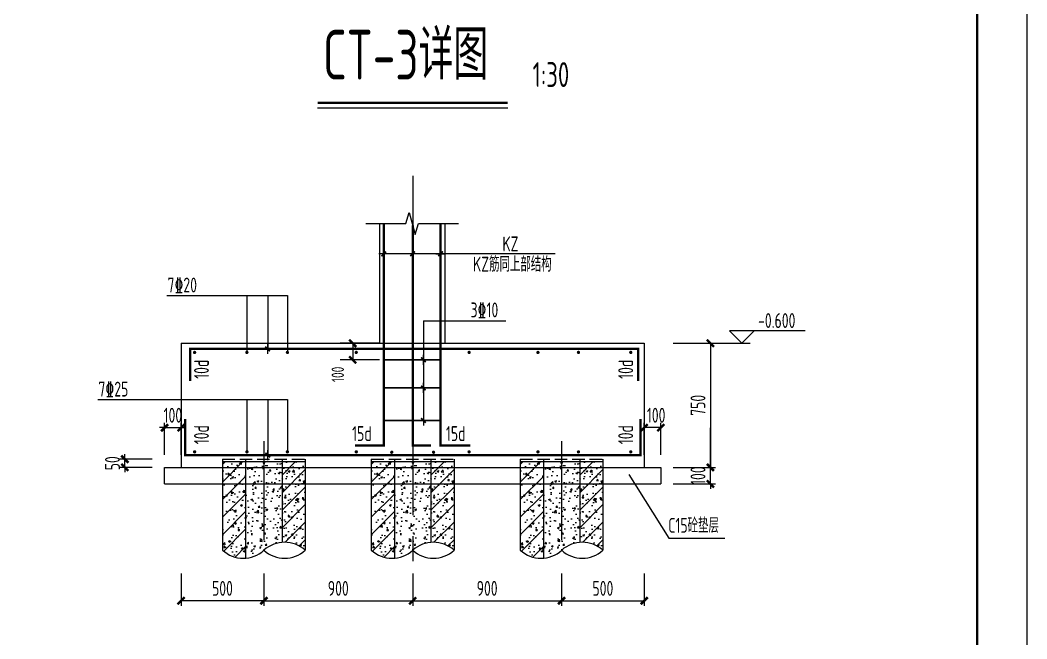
# Model space of a CAD drawing. Extents: x 9732137 to 18866768, y -962146 to 246094.
# Drawn here: x 9831068 to 9851357, y 69397 to 81863 of the extents above; entities that cross this region are included whole.
import ezdxf
from ezdxf.enums import TextEntityAlignment as Align

# ---------------------------------------------------------------- set-up
doc = ezdxf.new("R2010")
doc.units = 0
doc.header["$LTSCALE"] = 1000
doc.linetypes.add('DASH', pattern=[0.35, 0.25, -0.1])
doc.linetypes.add('DOTE', pattern=[2.42, 2, -0.2, 0.02, -0.2])
doc.layers.get('0').update_dxf_attribs({"linetype": 'CONTINUOUS'})
doc.layers.get('Defpoints').update_dxf_attribs({"linetype": 'CONTINUOUS'})
doc.layers.add('120', color=9, linetype='CONTINUOUS', lineweight=18)
for name, color, linetype in [('AXIS', 1, 'DOTE'), ('BORDER', 7, 'CONTINUOUS'), ('DIM', 3, 'CONTINUOUS'), ('HATCH', 254, 'CONTINUOUS'), ('NUM', 7, 'CONTINUOUS'), ('PUB_DIM', 3, 'CONTINUOUS'), ('THIN', 7, 'CONTINUOUS'), ('文字', 7, 'CONTINUOUS')]:
    doc.layers.add(name, color=color, linetype=linetype)
doc.styles.add('DIM_FONT', font='SIMPLEX', dxfattribs={"width": 0.7, "bigfont": 'GBCBIG'})
doc.styles.add('TSSD_Dimension', font='Tssdeng.shx', dxfattribs={"width": 0.7, "bigfont": 'hztxt.shx'})
doc.styles.add('TSSD_Norm', font='Tssdeng.shx', dxfattribs={"width": 0.7, "bigfont": 'hztxt.shx'})
doc.styles.add('TSSD_Rein', font='Tssdeng.shx', dxfattribs={"width": 0.7, "bigfont": 'hztxt.shx'})
doc.dimstyles.new('DIMN', dxfattribs={"dimtxt": 250, "dimasz": 100, "dimexe": 250, "dimexo": 300, "dimgap": 150, "dimtad": 1, "dimdec": 0, "dimzin": 0, "dimdsep": 46, "dimtxsty": 'DIM_FONT', "dimblk": 'ARCHTICK', "dimcen": 0.09, "dimclrt": 7, "dimazin": 2, "dimtfac": 1, "dimtdec": 0, "dimtix": 1, "dimtmove": 2, "dimatfit": 3, "dimldrblk": 'ARCHTICK', "dimfxl": 1, "dimtolj": 1, "dimtzin": 0, "dimarcsym": 0})
doc.dimstyles.new('TSSD_30_100', dxfattribs={"dimtxt": 300, "dimasz": 100, "dimexe": 100, "dimexo": 250, "dimgap": 100, "dimtad": 1, "dimdec": 0, "dimlfac": 0.3, "dimzin": 0, "dimdsep": 46, "dimtxsty": 'TSSD_Dimension', "dimblk": 'ARCHTICK', "dimcen": 0, "dimclrt": 7, "dimadec": 0, "dimazin": 0, "dimtfac": 1, "dimtdec": 0, "dimtix": 1, "dimtmove": 2, "dimatfit": 3, "dimfxl": 1, "dimtolj": 1, "dimtzin": 0, "dimarcsym": 0})
pattern_1 = [(50, (7784322.38, -1316769.26), (358.63009, -31.376067), [37.5, -412.5]), (355, (7784322.4, -1316769.26), (-69.375667, 376.096067), [30, -330]), (100.4514, (7784352.27, -1316771.88), (289.25469, 344.71977), [31.870095, -350.571056]), (46.1842, (7784322.4, -1316669.26), (533.620524, -82.75951), [56.25, -618.75]), (96.6356, (7784366.85, -1316676.16), (467.33135, 487.05894), [47.80514, -525.8565]), (351.1842, (7784322.4, -1316669.26), (467.33097, 487.0593), [45, -495]), (21, (7784372.38, -1316694.26), (298.453526, -201.309445), [37.5, -412.5]), (326, (7784372.4, -1316694.26), (121.657666, 362.57502), [30, -330]), (71.4514, (7784397.25, -1316711.04), (420.111314, 161.26525), [31.870095, -350.571056]), (37.5, (7784322.38, -1316769.26), (6.0799277, 166.446927), [0, -326, 0, -335, 0, -331.25]), (7.5, (7784322.38, -1316769.26), (131.534769, 197.205856), [0, -191, 0, -318.5, 0, -126.25]), (327.5, (7784210.88, -1316769.26), (266.911218, -11.277436), [0, -125, 0, -390, 0, -517.5]), (317.5, (7784160.88, -1316769.26), (291.593085, 50.052491), [0, -162.5, 0, -259, 0, -367.5]), (45, (7784322.38, -1316769.26), (-176.776695, 176.776695), [])]
pattern_2 = [(50, (7787322.38, -1316769.26), (358.63009, -31.376067), [37.5, -412.5]), (355, (7787322.4, -1316769.26), (-69.375667, 376.096067), [30, -330]), (100.4514, (7787352.27, -1316771.88), (289.25469, 344.71977), [31.870095, -350.571056]), (46.1842, (7787322.4, -1316669.26), (533.620524, -82.75951), [56.25, -618.75]), (96.6356, (7787366.85, -1316676.16), (467.33135, 487.05894), [47.80514, -525.8565]), (351.1842, (7787322.4, -1316669.26), (467.33097, 487.0593), [45, -495]), (21, (7787372.38, -1316694.26), (298.453526, -201.309445), [37.5, -412.5]), (326, (7787372.4, -1316694.26), (121.657666, 362.57502), [30, -330]), (71.4514, (7787397.25, -1316711.04), (420.111314, 161.26525), [31.870095, -350.571056]), (37.5, (7787322.38, -1316769.26), (6.0799277, 166.446927), [0, -326, 0, -335, 0, -331.25]), (7.5, (7787322.38, -1316769.26), (131.534769, 197.205856), [0, -191, 0, -318.5, 0, -126.25]), (327.5, (7787210.88, -1316769.26), (266.911218, -11.277436), [0, -125, 0, -390, 0, -517.5]), (317.5, (7787160.88, -1316769.26), (291.593085, 50.052491), [0, -162.5, 0, -259, 0, -367.5]), (45, (7787322.38, -1316769.26), (-176.776695, 176.776695), [])]
pattern_3 = [(50, (7790322.38, -1316769.26), (358.63009, -31.376067), [37.5, -412.5]), (355, (7790322.4, -1316769.26), (-69.375667, 376.096067), [30, -330]), (100.4514, (7790352.27, -1316771.88), (289.25469, 344.71977), [31.870095, -350.571056]), (46.1842, (7790322.4, -1316669.26), (533.620524, -82.75951), [56.25, -618.75]), (96.6356, (7790366.85, -1316676.16), (467.33135, 487.05894), [47.80514, -525.8565]), (351.1842, (7790322.4, -1316669.26), (467.33097, 487.0593), [45, -495]), (21, (7790372.38, -1316694.26), (298.453526, -201.309445), [37.5, -412.5]), (326, (7790372.4, -1316694.26), (121.657666, 362.57502), [30, -330]), (71.4514, (7790397.25, -1316711.04), (420.111314, 161.26525), [31.870095, -350.571056]), (37.5, (7790322.38, -1316769.26), (6.0799277, 166.446927), [0, -326, 0, -335, 0, -331.25]), (7.5, (7790322.38, -1316769.26), (131.534769, 197.205856), [0, -191, 0, -318.5, 0, -126.25]), (327.5, (7790210.88, -1316769.26), (266.911218, -11.277436), [0, -125, 0, -390, 0, -517.5]), (317.5, (7790160.88, -1316769.26), (291.593085, 50.052491), [0, -162.5, 0, -259, 0, -367.5]), (45, (7790322.38, -1316769.26), (-176.776695, 176.776695), [])]

# ---------------------------------------------------------------- blocks, each defined once
blk = doc.blocks.new('_DIMX')
blk.add_line((-150, 0), (150, 0))
at = {"const_width": 50}
blk.add_lwpolyline([(-70, -70), (70, 70)], dxfattribs=at)
blk = doc.blocks.new('_ArchTick')
at = {"color": 0, "linetype": 'ByBlock', "const_width": 0.5}
blk.add_lwpolyline([(-0.71, -0.71), (0.71, 0.71)], dxfattribs=at)
blk = doc.blocks.new('*D1081')
at = {"layer": 'Defpoints', "color": 0}
for p in [(9838612, 75352), (9837770, 75018), (9838612, 75018)]:
    blk.add_point(p, dxfattribs=at)
at = {"layer": 'PUB_DIM', "color": 0, "lineweight": -2}
for p, q in [((9838312, 75352), (9837520, 75352)), ((9837770, 75352), (9837770, 75018)), ((9838312, 75018), (9837520, 75018))]:
    blk.add_line(p, q, dxfattribs=at)
at = {"layer": 'PUB_DIM', "color": 0, "lineweight": -2, "xscale": 100, "yscale": 100, "zscale": 100}
for p, rotation in [((9837770, 75352), 90), ((9837770, 75018), 270)]:
    blk.add_blockref('_ArchTick', p, dxfattribs=dict(at, rotation=rotation))
at = {"layer": 'PUB_DIM', "color": 7, "insert": (9837470, 74725), "char_height": 250, "attachment_point": 5, "rotation": 90, "style": 'TSSD_Rein'}
blk.add_mtext('\\A1;100', dxfattribs=at)
blk = doc.blocks.new('*D1082')
at = {"layer": 'Defpoints', "color": 0}
for p in [(9833178, 73018), (9833979, 73018), (9833979, 72852)]:
    blk.add_point(p, dxfattribs=at)
at = {"layer": 'DIM', "color": 0, "lineweight": -2}
for p, q in [((9833178, 73018), (9833178, 73118)), ((9833729, 73018), (9833078, 73018)), ((9833729, 72852), (9833078, 72852)), ((9833178, 72852), (9833178, 73018)), ((9833178, 72852), (9833178, 72752))]:
    blk.add_line(p, q, dxfattribs=at)
at = {"layer": 'DIM', "color": 0, "lineweight": -2, "xscale": 100, "yscale": 100, "zscale": 100}
for p, rotation in [((9833178, 73018), 270), ((9833178, 72852), 90)]:
    blk.add_blockref('_ArchTick', p, dxfattribs=dict(at, rotation=rotation))
at = {"layer": 'DIM', "color": 7, "insert": (9832928, 72935), "char_height": 300, "attachment_point": 5, "rotation": 90, "style": 'TSSD_Dimension'}
blk.add_mtext('\\A1;50', dxfattribs=at)
blk = doc.blocks.new('*D1083')
at = {"layer": 'Defpoints', "color": 0}
for p in [(9841979, 70964), (9843645, 70964), (9843645, 70164)]:
    blk.add_point(p, dxfattribs=at)
at = {"layer": 'DIM', "color": 0, "lineweight": -2}
for p, q in [((9841979, 70714), (9841979, 70064)), ((9843645, 70714), (9843645, 70064)), ((9841979, 70164), (9843645, 70164))]:
    blk.add_line(p, q, dxfattribs=at)
at = {"layer": 'DIM', "color": 0, "lineweight": -2, "xscale": 100, "yscale": 100, "zscale": 100, "rotation": 180}
blk.add_blockref('_ArchTick', (9841979, 70164), dxfattribs=at)
at = {"layer": 'DIM', "color": 0, "lineweight": -2, "xscale": 100, "yscale": 100, "zscale": 100}
blk.add_blockref('_ArchTick', (9843645, 70164), dxfattribs=at)
at = {"layer": 'DIM', "color": 7, "insert": (9842812, 70414), "char_height": 300, "attachment_point": 5, "style": 'TSSD_Dimension'}
blk.add_mtext('\\A1;500', dxfattribs=at)
blk = doc.blocks.new('*D1084')
at = {"layer": 'Defpoints', "color": 0}
for p in [(9834312, 70964), (9835979, 70964), (9834312, 70164)]:
    blk.add_point(p, dxfattribs=at)
at = {"layer": 'DIM', "color": 0, "lineweight": -2}
for p, q in [((9834312, 70714), (9834312, 70064)), ((9835979, 70714), (9835979, 70064)), ((9835979, 70164), (9834312, 70164))]:
    blk.add_line(p, q, dxfattribs=at)
at = {"layer": 'DIM', "color": 0, "lineweight": -2, "xscale": 100, "yscale": 100, "zscale": 100, "rotation": 180}
blk.add_blockref('_ArchTick', (9834312, 70164), dxfattribs=at)
at = {"layer": 'DIM', "color": 0, "lineweight": -2, "xscale": 100, "yscale": 100, "zscale": 100}
blk.add_blockref('_ArchTick', (9835979, 70164), dxfattribs=at)
at = {"layer": 'DIM', "color": 7, "insert": (9835145, 70414), "char_height": 300, "attachment_point": 5, "style": 'TSSD_Dimension'}
blk.add_mtext('\\A1;500', dxfattribs=at)
blk = doc.blocks.new('*D1085')
at = {"layer": 'Defpoints', "color": 0}
for p in [(9843979, 72852), (9844979, 72852), (9843979, 72518)]:
    blk.add_point(p, dxfattribs=at)
at = {"layer": 'DIM', "color": 0, "lineweight": -2}
for p, q in [((9844229, 72852), (9845079, 72852)), ((9844979, 72852), (9844979, 72952)), ((9844979, 72518), (9844979, 72852)), ((9844229, 72518), (9845079, 72518)), ((9844979, 72518), (9844979, 72418))]:
    blk.add_line(p, q, dxfattribs=at)
at = {"layer": 'DIM', "color": 0, "lineweight": -2, "xscale": 100, "yscale": 100, "zscale": 100}
for p, rotation in [((9844979, 72852), 270), ((9844979, 72518), 90)]:
    blk.add_blockref('_ArchTick', p, dxfattribs=dict(at, rotation=rotation))
at = {"layer": 'DIM', "color": 7, "insert": (9844729, 72685), "char_height": 300, "attachment_point": 5, "rotation": 90, "style": 'TSSD_Dimension'}
blk.add_mtext('\\A1;100', dxfattribs=at)
blk = doc.blocks.new('*D1086')
at = {"layer": 'Defpoints', "color": 0}
for p in [(9834312, 73652), (9833979, 72852), (9834312, 72852)]:
    blk.add_point(p, dxfattribs=at)
at = {"layer": 'DIM', "color": 0, "lineweight": -2}
for p, q in [((9833979, 73652), (9833879, 73652)), ((9833979, 73102), (9833979, 73752)), ((9833979, 73652), (9834312, 73652)), ((9834312, 73102), (9834312, 73752)), ((9834312, 73652), (9834412, 73652))]:
    blk.add_line(p, q, dxfattribs=at)
at = {"layer": 'DIM', "color": 0, "lineweight": -2, "xscale": 100, "yscale": 100, "zscale": 100}
blk.add_blockref('_ArchTick', (9833979, 73652), dxfattribs=at)
at = {"layer": 'DIM', "color": 0, "lineweight": -2, "xscale": 100, "yscale": 100, "zscale": 100, "rotation": 180}
blk.add_blockref('_ArchTick', (9834312, 73652), dxfattribs=at)
at = {"layer": 'DIM', "color": 7, "insert": (9834145, 73902), "char_height": 300, "attachment_point": 5, "style": 'TSSD_Dimension'}
blk.add_mtext('\\A1;100', dxfattribs=at)
blk = doc.blocks.new('*D1087')
at = {"layer": 'Defpoints', "color": 0}
for p in [(9843645, 73652), (9843645, 72852), (9843979, 72852)]:
    blk.add_point(p, dxfattribs=at)
at = {"layer": 'DIM', "color": 0, "lineweight": -2}
for p, q in [((9843645, 73102), (9843645, 73752)), ((9843979, 73652), (9843645, 73652)), ((9843979, 73102), (9843979, 73752))]:
    blk.add_line(p, q, dxfattribs=at)
at = {"layer": 'DIM', "color": 0, "lineweight": -2, "xscale": 100, "yscale": 100, "zscale": 100, "rotation": 180}
blk.add_blockref('_ArchTick', (9843645, 73652), dxfattribs=at)
at = {"layer": 'DIM', "color": 0, "lineweight": -2, "xscale": 100, "yscale": 100, "zscale": 100}
blk.add_blockref('_ArchTick', (9843979, 73652), dxfattribs=at)
at = {"layer": 'DIM', "color": 7, "insert": (9843885, 73902), "char_height": 300, "attachment_point": 5, "style": 'TSSD_Dimension'}
blk.add_mtext('\\A1;100', dxfattribs=at)
blk = doc.blocks.new('*D1088')
at = {"layer": 'Defpoints', "color": 0}
for p in [(9835979, 70964), (9838979, 70964), (9838979, 70164)]:
    blk.add_point(p, dxfattribs=at)
at = {"layer": 'DIM', "color": 0, "lineweight": -2}
for p, q in [((9835979, 70714), (9835979, 70064)), ((9838979, 70714), (9838979, 70064)), ((9835979, 70164), (9838979, 70164))]:
    blk.add_line(p, q, dxfattribs=at)
at = {"layer": 'DIM', "color": 0, "lineweight": -2, "xscale": 100, "yscale": 100, "zscale": 100, "rotation": 180}
blk.add_blockref('_ArchTick', (9835979, 70164), dxfattribs=at)
at = {"layer": 'DIM', "color": 0, "lineweight": -2, "xscale": 100, "yscale": 100, "zscale": 100}
blk.add_blockref('_ArchTick', (9838979, 70164), dxfattribs=at)
at = {"layer": 'DIM', "color": 7, "insert": (9837479, 70414), "char_height": 300, "attachment_point": 5, "style": 'TSSD_Dimension'}
blk.add_mtext('\\A1;900', dxfattribs=at)
blk = doc.blocks.new('*D1089')
at = {"layer": 'Defpoints', "color": 0}
for p in [(9838979, 70964), (9841979, 70964), (9841979, 70164)]:
    blk.add_point(p, dxfattribs=at)
at = {"layer": 'DIM', "color": 0, "lineweight": -2}
for p, q in [((9838979, 70714), (9838979, 70064)), ((9841979, 70714), (9841979, 70064)), ((9838979, 70164), (9841979, 70164))]:
    blk.add_line(p, q, dxfattribs=at)
at = {"layer": 'DIM', "color": 0, "lineweight": -2, "xscale": 100, "yscale": 100, "zscale": 100, "rotation": 180}
blk.add_blockref('_ArchTick', (9838979, 70164), dxfattribs=at)
at = {"layer": 'DIM', "color": 0, "lineweight": -2, "xscale": 100, "yscale": 100, "zscale": 100}
blk.add_blockref('_ArchTick', (9841979, 70164), dxfattribs=at)
at = {"layer": 'DIM', "color": 7, "insert": (9840479, 70414), "char_height": 300, "attachment_point": 5, "style": 'TSSD_Dimension'}
blk.add_mtext('\\A1;900', dxfattribs=at)
blk = doc.blocks.new('*D1090')
at = {"layer": 'Defpoints', "color": 0}
for p in [(9843979, 75352), (9843979, 72852), (9844979, 72852)]:
    blk.add_point(p, dxfattribs=at)
at = {"layer": 'DIM', "color": 0, "lineweight": -2}
for p, q in [((9844229, 75352), (9845079, 75352)), ((9844979, 75352), (9844979, 72852)), ((9844229, 72852), (9845079, 72852))]:
    blk.add_line(p, q, dxfattribs=at)
at = {"layer": 'DIM', "color": 0, "lineweight": -2, "xscale": 100, "yscale": 100, "zscale": 100}
for p, rotation in [((9844979, 75352), 90), ((9844979, 72852), 270)]:
    blk.add_blockref('_ArchTick', p, dxfattribs=dict(at, rotation=rotation))
at = {"layer": 'DIM', "color": 7, "insert": (9844729, 74102), "char_height": 300, "attachment_point": 5, "rotation": 90, "style": 'TSSD_Dimension'}
blk.add_mtext('\\A1;750', dxfattribs=at)

msp = doc.modelspace()

# ---------------------------------------------------------------- hatches: boundary and pattern name
h = msp.add_hatch()
h.set_pattern_fill('AR-CONC', color=256, scale=2, style=0)
h.set_pattern_definition([(50, (9684072.65, 154503.53), (364.36934, -31.87817), [38.1, -419.1]), (355, (9684072.65, 154503.53), (-70.48565, 382.1133), [30.48, -335.28]), (100.451, (9684103, 154500.87), (293.885, 350.2334), [32.38, -356.18]), (46.1842, (9684072.65, 154605.13), (542.1581, -84.0847), [57.15, -628.65]), (96.6356, (9684117.83, 154598.1), (474.8085, 494.8511), [48.57, -534.27]), (351.184, (9684072.65, 154605.13), (474.8092, 494.8502), [45.72, -502.92]), (21, (9684123.45, 154579.73), (303.22976, -204.53104), [38.1, -419.1]), (326, (9684123.45, 154579.73), (123.60406, 368.3759), [30.48, -335.28]), (71.4514, (9684148.72, 154562.7), (426.833, 163.8457), [32.38, -356.18]), (37.5, (9684072.65, 154503.53), (6.17721, 169.11008), [0, -331.216, 0, -340.36, 0, -336.55]), (7.5, (9684072.65, 154503.53), (133.63933, 200.36115), [0, -194.056, 0, -323.596, 0, -128.27]), (327.5, (9683959.37, 154503.53), (271.18119, -11.45749), [0, -127, 0, -396.24, 0, -525.78]), (317.5, (9683908.57, 154503.53), (296.25836, 50.85298), [0, -165.1, 0, -263.144, 0, -373.38])])
h.paths.add_polyline_path([(9836345.4, 72351.6), (9835612.1, 72351.6), (9835612.1, 71022.5, 0.2532843), (9835981.7, 71183.6, -0.2455893), (9836345.4, 71340.4)])
h.paths.add_polyline_path([(9836345.4, 72685), (9835612.1, 72685), (9835612.1, 72351.6), (9836345.4, 72351.6)])
h.paths.add_polyline_path([(9836345.4, 72968.3), (9835612.1, 72968.3), (9835612.1, 72685), (9836345.4, 72685)])
h = msp.add_hatch()
h.set_pattern_fill('AR-CONC', color=256, scale=2, style=0)
h.set_pattern_definition([(50, (9687072.65, 154503.53), (364.36934, -31.87817), [38.1, -419.1]), (355, (9687072.65, 154503.53), (-70.48565, 382.1133), [30.48, -335.28]), (100.451, (9687103, 154500.87), (293.885, 350.2334), [32.38, -356.18]), (46.1842, (9687072.65, 154605.13), (542.1581, -84.0847), [57.15, -628.65]), (96.6356, (9687117.83, 154598.1), (474.8085, 494.8511), [48.57, -534.27]), (351.184, (9687072.65, 154605.13), (474.8092, 494.8502), [45.72, -502.92]), (21, (9687123.45, 154579.73), (303.22976, -204.53104), [38.1, -419.1]), (326, (9687123.45, 154579.73), (123.60406, 368.3759), [30.48, -335.28]), (71.4514, (9687148.72, 154562.7), (426.833, 163.8457), [32.38, -356.18]), (37.5, (9687072.65, 154503.53), (6.17721, 169.11008), [0, -331.216, 0, -340.36, 0, -336.55]), (7.5, (9687072.65, 154503.53), (133.63933, 200.36115), [0, -194.056, 0, -323.596, 0, -128.27]), (327.5, (9686959.37, 154503.53), (271.18119, -11.45749), [0, -127, 0, -396.24, 0, -525.78]), (317.5, (9686908.57, 154503.53), (296.25836, 50.85298), [0, -165.1, 0, -263.144, 0, -373.38])])
h.paths.add_polyline_path([(9839345.4, 72351.6), (9838612.1, 72351.6), (9838612.1, 71022.5, 0.2532843), (9838981.7, 71183.6, -0.2455893), (9839345.4, 71340.4)])
h.paths.add_polyline_path([(9839345.4, 72685), (9838612.1, 72685), (9838612.1, 72351.6), (9839345.4, 72351.6)])
h.paths.add_polyline_path([(9839345.4, 72968.3), (9838612.1, 72968.3), (9838612.1, 72685), (9839345.4, 72685)])
h = msp.add_hatch()
h.set_pattern_fill('AR-CONC', color=256, scale=2, style=0)
h.set_pattern_definition([(50, (9690072.65, 154503.53), (364.36934, -31.87817), [38.1, -419.1]), (355, (9690072.65, 154503.53), (-70.48565, 382.1133), [30.48, -335.28]), (100.451, (9690103, 154500.87), (293.885, 350.2334), [32.38, -356.18]), (46.1842, (9690072.65, 154605.13), (542.1581, -84.0847), [57.15, -628.65]), (96.6356, (9690117.83, 154598.1), (474.8085, 494.8511), [48.57, -534.27]), (351.184, (9690072.65, 154605.13), (474.8092, 494.8502), [45.72, -502.92]), (21, (9690123.45, 154579.73), (303.22976, -204.53104), [38.1, -419.1]), (326, (9690123.45, 154579.73), (123.60406, 368.3759), [30.48, -335.28]), (71.4514, (9690148.72, 154562.7), (426.833, 163.8457), [32.38, -356.18]), (37.5, (9690072.65, 154503.53), (6.17721, 169.11008), [0, -331.216, 0, -340.36, 0, -336.55]), (7.5, (9690072.65, 154503.53), (133.63933, 200.36115), [0, -194.056, 0, -323.596, 0, -128.27]), (327.5, (9689959.37, 154503.53), (271.18119, -11.45749), [0, -127, 0, -396.24, 0, -525.78]), (317.5, (9689908.57, 154503.53), (296.25836, 50.85298), [0, -165.1, 0, -263.144, 0, -373.38])])
h.paths.add_polyline_path([(9842345.4, 72351.6), (9841612.1, 72351.6), (9841612.1, 71022.5, 0.2532843), (9841981.7, 71183.6, -0.2455893), (9842345.4, 71340.4)])
h.paths.add_polyline_path([(9842345.4, 72685), (9841612.1, 72685), (9841612.1, 72351.6), (9842345.4, 72351.6)])
h.paths.add_polyline_path([(9842345.4, 72968.3), (9841612.1, 72968.3), (9841612.1, 72685), (9842345.4, 72685)])
at = {"layer": 'HATCH'}
h = msp.add_hatch(dxfattribs=at)
h.set_pattern_fill('ARMORED', color=256, scale=50, style=0)
h.set_pattern_definition(pattern_1)
h.paths.add_polyline_path([(9835612.1, 72968.3), (9835145.4, 72968.3), (9835145.4, 71186.6, 0.2100545), (9835612.1, 71022.7)])
h = msp.add_hatch(dxfattribs=at)
h.set_pattern_fill('ARMORED', color=256, scale=50, style=0)
h.set_pattern_definition(pattern_1)
h.paths.add_polyline_path([(9836812.1, 72968.3), (9836345.4, 72968.3), (9836345.4, 71339.5, -0.2052476), (9836812.1, 71183.6)])
h = msp.add_hatch(dxfattribs=at)
h.set_pattern_fill('ARMORED', color=256, scale=50, style=0)
h.set_pattern_definition(pattern_2)
h.paths.add_polyline_path([(9838612.1, 72968.3), (9838145.4, 72968.3), (9838145.4, 71186.6, 0.2100545), (9838612.1, 71022.7)])
h = msp.add_hatch(dxfattribs=at)
h.set_pattern_fill('ARMORED', color=256, scale=50, style=0)
h.set_pattern_definition(pattern_2)
h.paths.add_polyline_path([(9839812.1, 72968.3), (9839345.4, 72968.3), (9839345.4, 71339.5, -0.2052476), (9839812.1, 71183.6)])
h = msp.add_hatch(dxfattribs=at)
h.set_pattern_fill('ARMORED', color=256, scale=50, style=0)
h.set_pattern_definition(pattern_3)
h.paths.add_polyline_path([(9841612.1, 72968.3), (9841145.4, 72968.3), (9841145.4, 71186.6, 0.2100545), (9841612.1, 71022.7)])
h = msp.add_hatch(dxfattribs=at)
h.set_pattern_fill('ARMORED', color=256, scale=50, style=0)
h.set_pattern_definition(pattern_3)
h.paths.add_polyline_path([(9842812.1, 72968.3), (9842345.4, 72968.3), (9842345.4, 71339.5, -0.2052476), (9842812.1, 71183.6)])

# ---------------------------------------------------------------- linework, layer by layer
for p, q in [((9838312.1, 77765.5), (9838312.1, 75351.6)), ((9839625.4, 77765.5), (9839625.4, 75351.6)), ((9834025.2, 76312.4), (9836454.8, 76312.4)), ((9835637.4, 76312.4), (9835637.4, 75167.5)), ((9836056.5, 76312.4), (9836056.5, 75238.9)), ((9836454.8, 76312.4), (9836454.8, 75167.5)), ((9839194.7, 75805.7), (9840855.8, 75805.7)), ((9834312.1, 75351.6), (9843645.4, 75351.6)), ((9834312.1, 75351.6), (9834312.1, 72851.6)), ((9843645.4, 75351.6), (9843645.4, 72851.6)), ((9832633.3, 74216), (9836454.8, 74216)), ((9835637.4, 74216), (9835637.4, 73164.5)), ((9836056.5, 74216), (9836056.5, 73098)), ((9836454.8, 74216), (9836454.8, 73164.5)), ((9833978.7, 72518.3), (9833978.7, 72851.6)), ((9833978.7, 72851.6), (9843978.7, 72851.6)), ((9835145.4, 73018.3), (9835145.4, 71186.6)), ((9835145.4, 72968.3), (9836812.1, 72968.3)), ((9835612.1, 73018.3), (9835612.1, 71022.3)), ((9836345.4, 73018.3), (9836345.4, 71340.4)), ((9836812.1, 73018.3), (9836812.1, 71183.6)), ((9838145.4, 73018.3), (9838145.4, 71186.6)), ((9838145.4, 72968.3), (9839812.1, 72968.3)), ((9838612.1, 73018.3), (9838612.1, 71022.3)), ((9839345.4, 73018.3), (9839345.4, 71340.4)), ((9839812.1, 73018.3), (9839812.1, 71183.6)), ((9841145.4, 73018.3), (9841145.4, 71186.6)), ((9841145.4, 72968.3), (9842812.1, 72968.3)), ((9841612.1, 73018.3), (9841612.1, 71022.3)), ((9842345.4, 73018.3), (9842345.4, 71340.4)), ((9842812.1, 73018.3), (9842812.1, 71183.6)), ((9843978.7, 72851.6), (9843978.7, 72518.3)), ((9843333.6, 72706.7), (9844142, 71423.7)), ((9833978.7, 72518.3), (9843978.7, 72518.3))]:
    msp.add_line(p, q)
at = {"color": 0, "linetype": 'ByBlock'}
for p, q in [((9841852.5, 77154.6), (9838396.1, 77154.6)), ((9839194.7, 75805.7), (9839194.7, 73695.3))]:
    msp.add_line(p, q, dxfattribs=at)
at = {"linetype": 'DASH'}
for p, q in [((9835145.4, 73018.3), (9836812.1, 73018.3)), ((9838145.4, 73018.3), (9839812.1, 73018.3)), ((9841145.4, 73018.3), (9842812.1, 73018.3))]:
    msp.add_line(p, q, dxfattribs=at)
at = {"color": 1}
for points, const_width in [([(9837818, 73293.2), (9838395.4, 73293.2), (9838395.4, 77765.5)], 46.7), ([(9838978.7, 77728.9), (9838978.7, 73293.2), (9839344.7, 73293.2)], 46.7), ([(9840139.4, 73293.2), (9839542.1, 73293.2), (9839542.1, 77765.5)], 46.7), ([(9834493.4, 74589), (9834493.4, 75238.9), (9843523.2, 75238.9), (9843523.2, 74589)], 46.7), ([(9838395.4, 75018.3), (9839532.7, 75018.3)], 33.3), ([(9838395.4, 74452.7), (9839532.7, 74452.7)], 33.3), ([(9834396.3, 73825.6), (9834396.3, 73098), (9843571.1, 73098), (9843571.1, 73825.6)], 46.7), ([(9838395.4, 73795.3), (9839532.7, 73795.3)], 33.3)]:
    msp.add_lwpolyline(points, dxfattribs=dict(at, const_width=const_width))
at = {"color": 1, "const_width": 33.3}
for points in [[(9834599.7, 75167.5, -1), (9834566.4, 75167.5, -1)], [(9835654.1, 75167.5, -1), (9835620.8, 75167.5, -1)], [(9836471.4, 75167.5, -1), (9836438.1, 75167.5, -1)], [(9837857.7, 75167.5, -1), (9837824.3, 75167.5, -1)], [(9840099.8, 75167.5, 1), (9840133.1, 75167.5, 1)], [(9841486.1, 75167.5, 1), (9841519.4, 75167.5, 1)], [(9842303.4, 75167.5, 1), (9842336.7, 75167.5, 1)], [(9843357.8, 75167.5, 1), (9843391.1, 75167.5, 1)], [(9834599.7, 73164.5, -1), (9834566.4, 73164.5, -1)], [(9835654.1, 73164.5, -1), (9835620.8, 73164.5, -1)], [(9836471.4, 73164.5, -1), (9836438.1, 73164.5, -1)], [(9837857.7, 73164.5, -1), (9837824.3, 73164.5, -1)], [(9838541, 73157.3, 1), (9838574.3, 73157.3, 1)], [(9839382.4, 73157.3, 1), (9839415.7, 73157.3, 1)], [(9840099.8, 73164.5, 1), (9840133.1, 73164.5, 1)], [(9841486.1, 73164.5, 1), (9841519.4, 73164.5, 1)], [(9842303.4, 73164.5, 1), (9842336.7, 73164.5, 1)], [(9843357.8, 73164.5, 1), (9843391.1, 73164.5, 1)]]:
    msp.add_lwpolyline(points, format="xyb", close=True, dxfattribs=at)
for centre, radius, start, end in [((9836396.9, 70717.1), 624.5, 48.3321, 131.6679), ((9839396.9, 70717.1), 624.5, 48.3321, 131.6679), ((9842396.9, 70717.1), 624.5, 48.3321, 131.6679), ((9835565.1, 71635.6), 614.6, 226.92845, 312.66509), ((9836396.9, 71632.2), 611.2, 227.21128, 312.78872), ((9838565.1, 71635.6), 614.6, 226.92845, 312.66509), ((9839396.9, 71632.2), 611.2, 227.21128, 312.78872), ((9841565.1, 71635.6), 614.6, 226.92845, 312.66509), ((9842396.9, 71632.2), 611.2, 227.21128, 312.78872)]:
    msp.add_arc(centre, radius, start, end)
at = {"layer": '120'}
msp.add_line((9844142, 71423.7), (9845270.9, 71423.7), dxfattribs=at)
at = {"layer": 'AXIS', "color": 1, "linetype": 'DOTE'}
for p, q in [((9838978.7, 78728.9), (9838978.7, 70964)), ((9835978.7, 73382.3), (9835978.7, 70964)), ((9841978.7, 73382.3), (9841978.7, 70964))]:
    msp.add_line(p, q, dxfattribs=at)
at = {"layer": 'BORDER'}
msp.add_lwpolyline([(9777056.8, 55293.7), (9777056.8, 97293.7), (9851356.8, 97293.7), (9851356.8, 55293.7)], close=True, dxfattribs=at)
at = {"layer": 'BORDER', "const_width": 50}
msp.add_lwpolyline([(9779556.8, 56293.7), (9779556.8, 96293.7), (9850356.8, 96293.7), (9850356.8, 56293.7)], close=True, dxfattribs=at)
at = {"layer": 'Defpoints', "color": 0, "linetype": 'ByBlock'}
for p in [(9838395.4, 77154.6), (9838978.1, 77154.6), (9839194.7, 74452.7)]:
    msp.add_point(p, dxfattribs=at)
at = {"layer": 'DIM'}
msp.add_line((9844978.8, 72852.6), (9844978.8, 73647.4), dxfattribs=at)
at = {"layer": 'NUM', "const_width": 50}
msp.add_lwpolyline([(9837062.4, 80197.5), (9840895, 80197.5)], dxfattribs=at)
at = {"layer": 'NUM'}
msp.add_lwpolyline([(9837062.4, 80097.5), (9840895, 80097.5)], dxfattribs=at)
at = {"layer": 'PUB_DIM'}
for p, q in [((9846886.4, 75601.6), (9845361.6, 75601.6)), ((9845361.6, 75601.6), (9845611.6, 75351.6)), ((9845611.6, 75351.6), (9845861.6, 75601.6)), ((9844278.7, 75351.6), (9845228.8, 75351.6)), ((9844978.8, 75351.6), (9845780.3, 75351.6))]:
    msp.add_line(p, q, dxfattribs=at)
at = {"layer": 'THIN'}
msp.add_lwpolyline([(9838032.1, 77765.5), (9838838.7, 77765.5), (9838908.7, 77985.5), (9839028.7, 77545.5), (9839098.7, 77765.5), (9839905.4, 77765.5)], dxfattribs=at)

# ---------------------------------------------------------------- block references
at = {"color": 0, "linetype": 'ByBlock', "yscale": 0.6666666667442769, "zscale": 0.6666666666666666}
for p, xscale, rotation in [((9838395.4, 77154.6), 0.6666666679084301, 180), ((9838978.1, 77154.6), 0.6666666679084301, 180), ((9836056.5, 75238.9), 0.6666666667442769, 90), ((9839194.7, 75018.3), 0.6666666667442769, 90), ((9839194.7, 74452.7), 0.6666666667442769, 90), ((9839194.7, 74452.7), 0.6666666667442769, 270), ((9839194.7, 73795.3), 0.6666666667442769, 270), ((9836056.5, 73098), 0.6666666667442769, 90)]:
    msp.add_blockref('_DIMX', p, dxfattribs=dict(at, xscale=xscale, rotation=rotation))
at = {"color": 0, "linetype": 'ByBlock', "xscale": 0.6666666679084301, "yscale": 0.6666666667442769, "zscale": 0.6666666666666666}
msp.add_blockref('_DIMX', (9839542.1, 77154.6), dxfattribs=at)

# ---------------------------------------------------------------- texts
at = {"layer": '120', "style": 'TSSD_Rein', "width": 0.7}
for s, p in [('7%%13220', (9834037.2, 76375.5)), ('3%%13210', (9840145.1, 75874.4)), ('7%%13225', (9832645.3, 74279.1))]:
    msp.add_text(s, height=300, dxfattribs=at).set_placement(p)
at = {"layer": 'NUM', "style": 'TSSD_Norm', "width": 0.7}
for s, height, p in [('CT-3详图', 1000, (9837168.7, 80366, -28.5)), ('1:30', 500, (9841395, 80366, -28.5))]:
    msp.add_text(s, height=height, dxfattribs=at).set_placement(p, align=Align.BOTTOM_LEFT)
at = {"layer": 'PUB_DIM', "style": 'TSSD_Rein', "width": 0.7}
msp.add_text('-0.600', height=300, dxfattribs=at).set_placement((9845939.6, 75659.8))
at = {"layer": '文字', "style": 'TSSD_Rein', "width": 0.7}
for s, p in [('KZ', (9840787.5, 77204.6)), ('KZ筋同上部结构', (9840195, 76795.6)), ('15d', (9837757.2, 73382.8)), ('15d', (9839648.7, 73382.8)), ('C15砼垫层', (9844130.1, 71533.3))]:
    msp.add_text(s, height=300, dxfattribs=at).set_placement(p)
for p in [(9834872.5, 74634.9), (9843422.2, 74634.9), (9834872.5, 73318.1), (9843422.2, 73318.1)]:
    msp.add_text('10d', height=300, rotation=90, dxfattribs=at).set_placement(p)

# ---------------------------------------------------------------- dimensions: what is measured, and where the dimension line sits
at = {"layer": 'DIM'}
dim = msp.add_linear_dim(base=(9844978.8, 72851.6), p1=(9843978.7, 75351.6), p2=(9843978.7, 72851.6), angle=90, dimstyle='TSSD_30_100', dxfattribs=at)
dim.commit()
dim.dimension.update_dxf_attribs({"geometry": '*D1090', "text_midpoint": (9844728.8, 74101.6)})
for base, p1, p2, picture, middle in [((9834312.1, 73651.6), (9833978.7, 72851.6), (9834312.1, 72851.6), '*D1086', (9834145.4, 73901.6)), ((9834312.1, 70164), (9835978.7, 70964), (9834312.1, 70964), '*D1084', (9835145.4, 70414)), ((9838978.7, 70164), (9835978.7, 70964), (9838978.7, 70964), '*D1088', (9837478.7, 70414)), ((9841978.7, 70164), (9838978.7, 70964), (9841978.7, 70964), '*D1089', (9840478.7, 70414)), ((9843645.4, 70164), (9841978.7, 70964), (9843645.4, 70964), '*D1083', (9842812.1, 70414))]:
    dim = msp.add_linear_dim(base=base, p1=p1, p2=p2, dimstyle='TSSD_30_100', dxfattribs=at)
    dim.commit()
    dim.dimension.update_dxf_attribs({"geometry": picture, "text_midpoint": middle})
dim = msp.add_linear_dim(base=(9843645.4, 73651.6), p1=(9843978.7, 72851.6), p2=(9843645.4, 72851.6), angle=180, dimstyle='TSSD_30_100', dxfattribs=at)
dim.commit()
dim.dimension.update_dxf_attribs({"geometry": '*D1087', "text_midpoint": (9843885, 73901.6), "dimtype": 160})
for p1, p2, distance, text, picture, middle in [((9833978.7, 72851.6), (9833978.7, 73018.3), 800.4, '50', '*D1082', (9832928.3, 72935)), ((9843978.7, 72518.3), (9843978.7, 72851.6), -1000, '100', '*D1085', (9844728.8, 72685))]:
    dim = msp.add_aligned_dim(p1=p1, p2=p2, distance=distance, text=text, dimstyle='TSSD_30_100', dxfattribs=at)
    dim.commit()
    dim.dimension.update_dxf_attribs({"geometry": picture, "text_midpoint": middle})
at = {"layer": 'PUB_DIM'}
dim = msp.add_linear_dim(base=(9837769.5, 75018.3), p1=(9838612.1, 75351.6), p2=(9838612.1, 75018.3), angle=270, text='100', dimstyle='DIMN', override={"dimlfac": 0.333333, "dimtxsty": 'TSSD_Rein'}, dxfattribs=at)
dim.commit()
dim.dimension.update_dxf_attribs({"geometry": '*D1081', "text_midpoint": (9837469.5, 74724.9), "dimtype": 161})

doc.saveas('drawing.dxf')
